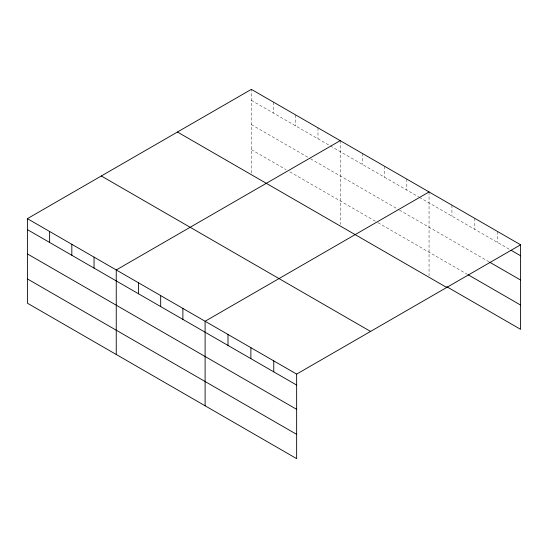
<?xml version="1.0" encoding="UTF-8"?>
<svg xmlns="http://www.w3.org/2000/svg" width="548" height="548" viewBox="0 0 548 548"><rect width="100%" height="100%" fill="white"/><g stroke="black" fill="none" stroke-linecap="round" stroke-linejoin="round"><path stroke-width="0.41" stroke-dasharray="2.74 2.06" d="M251.354 173.058L251.354 89.358M251.354 100.325L418.693 196.938M419.432 197.362L509.524 249.381M251.354 124.602L309.846 158.372M310.586 158.804L398.697 209.672M399.437 210.103L488.857 261.725M251.354 149.618L286.152 169.709M289.851 171.846L377.223 222.289M377.962 222.714L467.444 274.377M497.714 231.592L497.714 242.559M474.828 218.378L474.828 229.345M451.942 205.164L451.942 216.131M429.057 191.951L429.057 275.658M406.842 179.128L406.842 190.094M384.628 166.304L384.628 177.271M362.413 153.481L362.413 164.448M340.205 140.658L340.205 224.358M317.991 127.828L317.991 138.795M295.776 115.005L295.776 125.972M273.562 102.181L273.562 113.148"/><path stroke-width="0.82" d="M446.771 286.72L520.6 329.348L520.6 244.805L251.354 89.358L27.4 218.652L27.4 303.195L296.646 458.642L296.646 374.106L27.4 218.652M340.205 140.658L116.251 269.952L116.251 354.494M429.057 191.951L205.103 321.251L205.103 405.787M296.646 374.106L520.6 244.805M511.003 250.231L520.6 255.772M489.59 262.149L520.6 280.055M468.184 274.801L520.6 305.065M177.449 132.027L446.695 287.474M101.305 175.983L370.551 331.437M27.4 229.619L296.646 385.073M27.4 253.902L296.646 409.349M27.4 278.911L296.646 434.365M273.76 360.892L273.76 371.859M250.874 347.679L250.874 358.645M227.989 334.465L227.989 345.432M182.888 308.428L182.888 319.395M160.68 295.605L160.68 306.565M138.466 282.775L138.466 293.742M94.037 257.128L94.037 268.095M71.829 244.305L71.829 255.272M49.615 231.482L49.615 242.442"/></g></svg>
